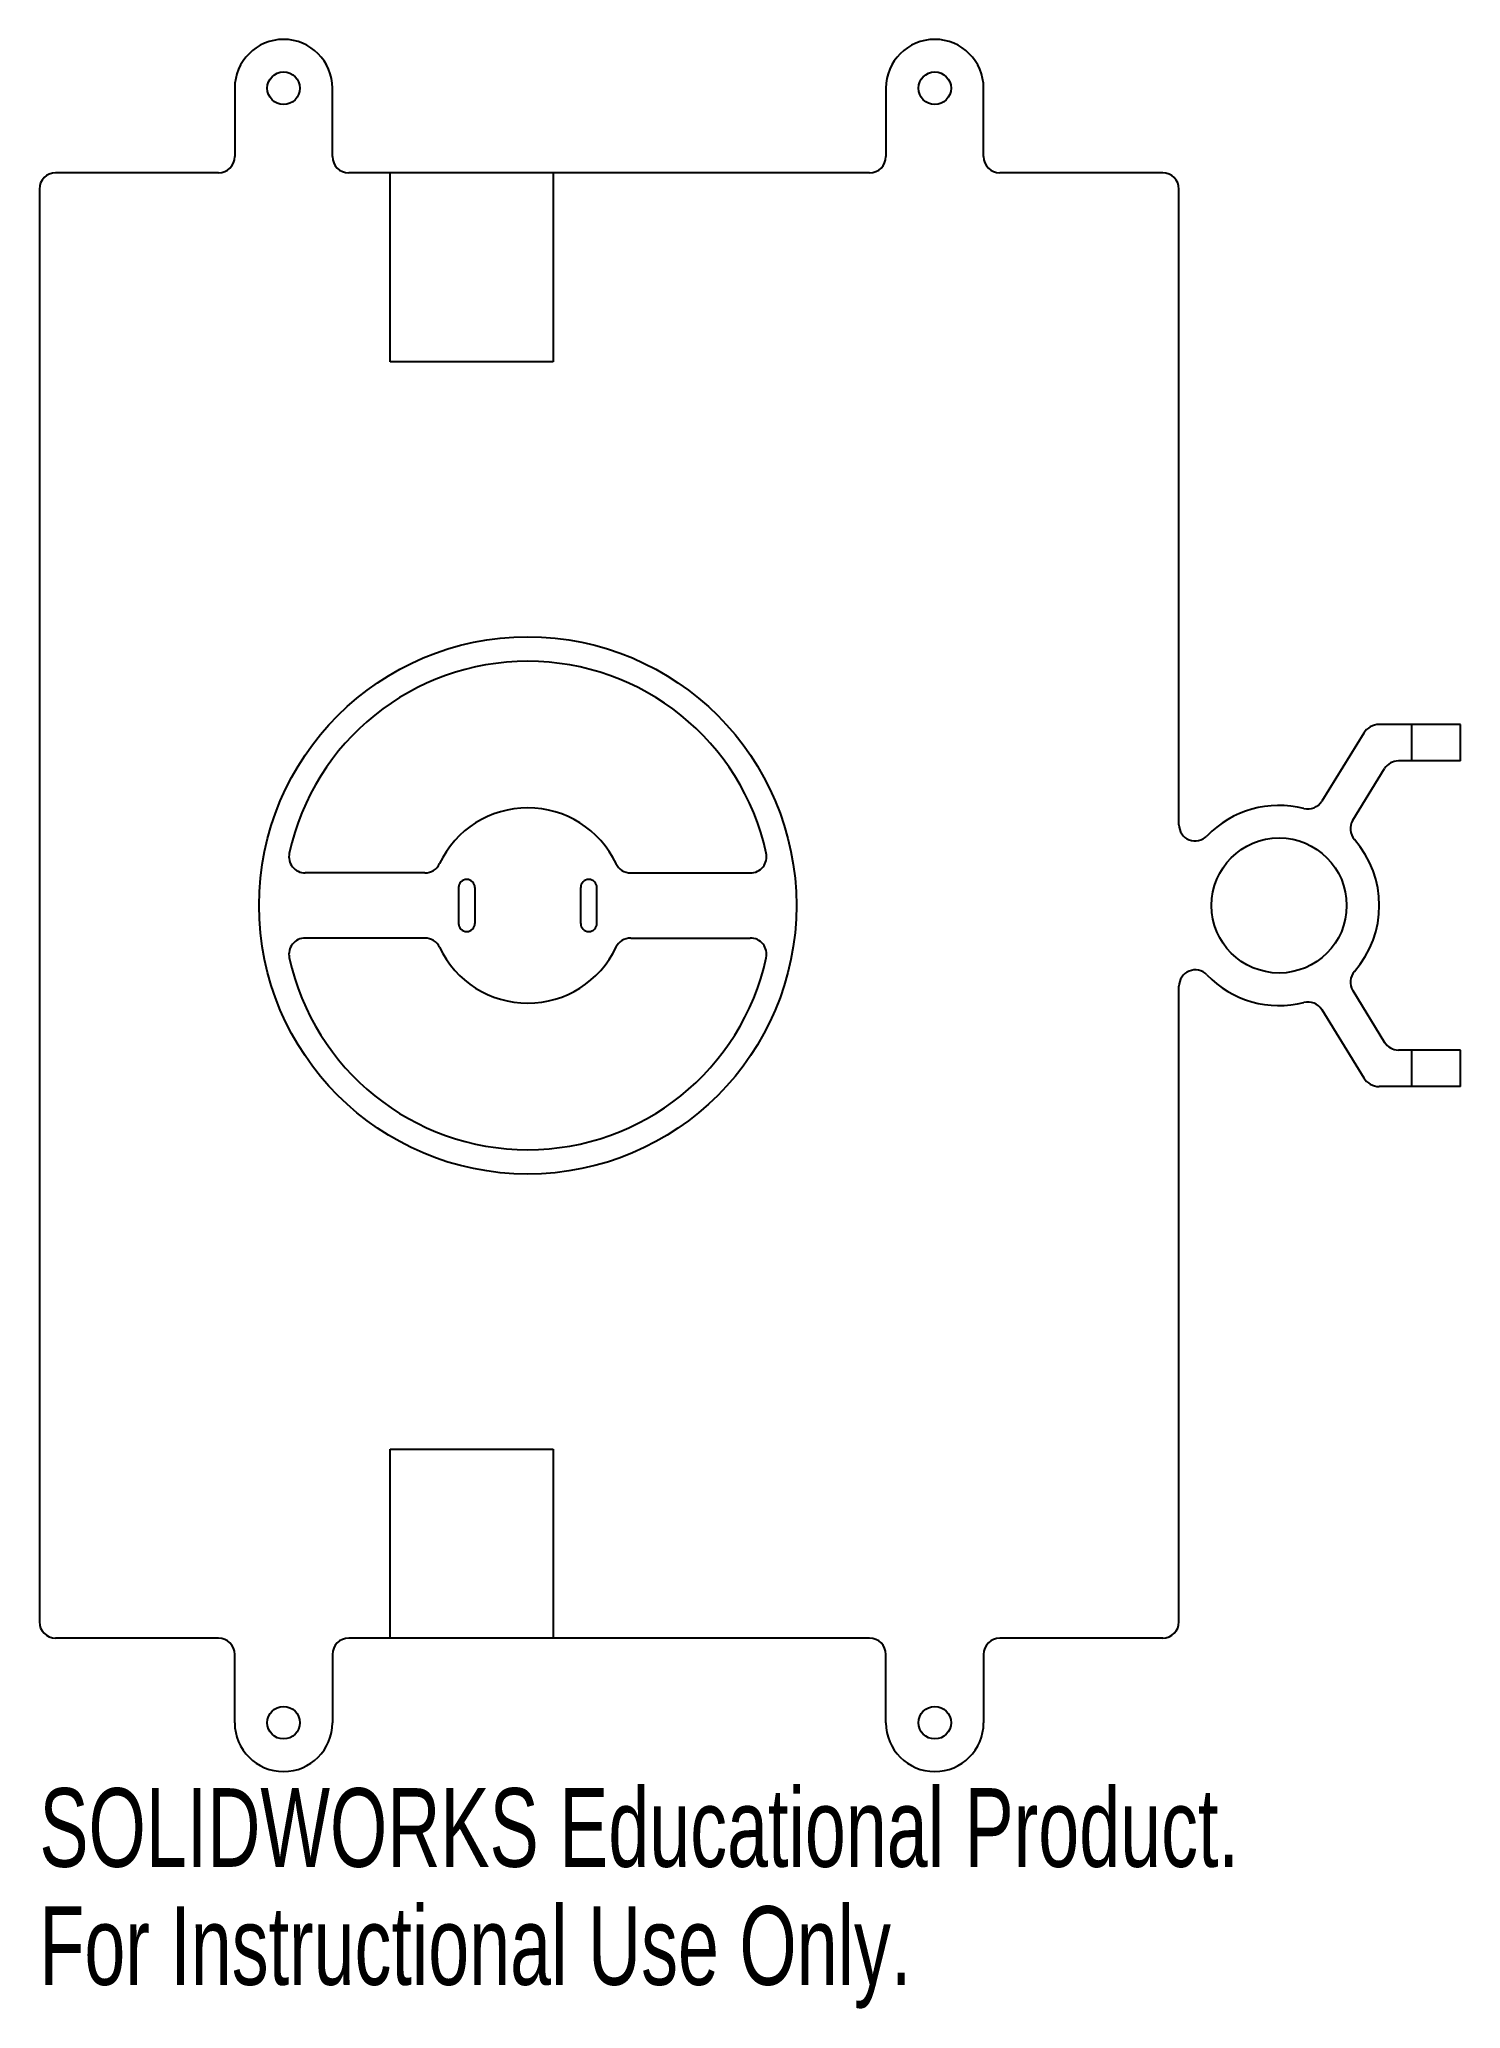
# Model space of a CAD drawing. Header units: millimetres. Extents: x -1 to 86, y -23 to 98.
import ezdxf

# ---------------------------------------------------------------- set-up
doc = ezdxf.new("R2010")
doc.units = ezdxf.units.MM
doc.styles.add('SLDTEXTSTYLE0', font='TXT', dxfattribs={"width": 0.7})

msp = doc.modelspace()

# ---------------------------------------------------------------- linework, layer by layer
at = {"color": 7, "linetype": 'Continuous', "lineweight": 25}
for p, q in [((11, 95.2), (11, 91)), ((17, 91), (17, 95.2)), ((51, 95.2), (51, 91)), ((57, 91), (57, 95.2)), ((10, 90), (0, 90)), ((50, 90), (18, 90)), ((20.55, 78.4), (20.55, 90)), ((30.55, 90), (30.55, 78.4)), ((68, 90), (58, 90)), ((-1, 89), (-1, 1)), ((69, 49.96), (69, 89)), ((30.55, 78.4), (20.55, 78.4)), ((86.3, 56.12), (81.3, 56.12)), ((83.3, 53.88), (83.3, 56.12)), ((86.3, 53.88), (86.3, 56.12)), ((80.35, 55.59), (77.78, 51.4)), ((79.68, 50.23), (81.63, 53.41)), ((86.3, 53.88), (82.48, 53.88)), ((22.68, 47), (15.33, 47)), ((24.75, 46.1), (24.75, 43.9)), ((25.75, 46.1), (25.75, 43.9)), ((32.25, 43.9), (32.25, 46.1)), ((33.25, 43.9), (33.25, 46.1)), ((35.32, 47), (42.67, 47)), ((22.68, 43), (15.33, 43)), ((35.32, 43), (42.67, 43)), ((69, 1), (69, 40.04)), ((79.68, 39.77), (81.63, 36.59)), ((77.78, 38.6), (80.35, 34.41)), ((86.3, 36.12), (82.48, 36.12)), ((83.3, 33.88), (83.3, 36.12)), ((86.3, 33.88), (86.3, 36.12)), ((86.3, 33.88), (81.3, 33.88)), ((20.55, 11.6), (30.55, 11.6)), ((20.55, 0), (20.55, 11.6)), ((30.55, 11.6), (30.55, 0)), ((10, 0), (0, 0)), ((50, 0), (18, 0)), ((68, 0), (58, 0)), ((11, -5.2), (11, -1)), ((17, -1), (17, -5.2)), ((51, -5.2), (51, -1)), ((57, -1), (57, -5.2))]:
    msp.add_line(p, q, dxfattribs=at)
for centre, radius in [((14, 95.2), 1), ((54, 95.2), 1), ((29, 45), 16.5), ((75.15, 45), 4.15), ((14, -5.2), 1), ((54, -5.2), 1)]:
    msp.add_circle(centre, radius, dxfattribs=at)
for centre, radius, start, end in [((14, 95.2), 3, 0, 180), ((54, 95.2), 3, 0, 180), ((10, 91), 1, 270, 0), ((18, 91), 1, 180, 270), ((50, 91), 1, 270, 0), ((58, 91), 1, 180, 270), ((0, 89), 1, 90, 180), ((68, 89), 1, 0, 90), ((29, 45), 15, 12.3736, 167.6264), ((81.3, 55), 1.12, 90, 148.4085), ((82.48, 52.88), 1, 90, 148.4085), ((29, 45), 6, 25.3769, 154.6231), ((75.15, 45), 6.15, 75.6397, 136.0776), ((76.92, 51.93), 1, 255.6397, 328.4085), ((70, 49.96), 1, 180, 316.0776), ((80.53, 49.71), 1, 148.4085, 221.1773), ((75.15, 45), 6.15, 318.8227, 41.1773), ((15.33, 48), 1, 167.6264, 270), ((22.68, 48), 1, 270, 334.6231), ((35.32, 48), 1, 205.3769, 270), ((42.67, 48), 1, 270, 12.3736), ((25.25, 46.1), 0.5, 0, 180), ((32.75, 46.1), 0.5, 0, 180), ((25.25, 43.9), 0.5, 180, 0), ((32.75, 43.9), 0.5, 180, 0), ((15.33, 42), 1, 90, 192.3736), ((22.68, 42), 1, 25.3769, 90), ((29, 45), 6, 205.3769, 334.6231), ((35.32, 42), 1, 90, 154.6231), ((42.67, 42), 1, 347.6264, 90), ((29, 45), 15, 192.3736, 347.6264), ((70, 40.04), 1, 43.9224, 180), ((75.15, 45), 6.15, 223.9224, 284.3603), ((80.53, 40.29), 1, 138.8227, 211.5915), ((76.92, 38.07), 1, 31.5915, 104.3603), ((82.48, 37.12), 1, 211.5915, 270), ((81.3, 35), 1.12, 211.5915, 270), ((0, 1), 1, 180, 270), ((10, -1), 1, 0, 90), ((18, -1), 1, 90, 180), ((50, -1), 1, 0, 90), ((58, -1), 1, 90, 180), ((68, 1), 1, 270, 0), ((14, -5.2), 3, 180, 0), ((54, -5.2), 3, 180, 0)]:
    msp.add_arc(centre, radius, start, end, dxfattribs=at)

# ---------------------------------------------------------------- texts
at = {"color": 7, "linetype": 'Continuous', "char_height": 4.8336, "attachment_point": 1, "style": 'SLDTEXTSTYLE0'}
for s, insert in [('SOLIDWORKS Educational Product.', (-1, -9.22)), ('For Instructional Use Only.', (-1, -16.47))]:
    msp.add_mtext(s, dxfattribs=dict(at, insert=insert))

doc.saveas('drawing.dxf')
